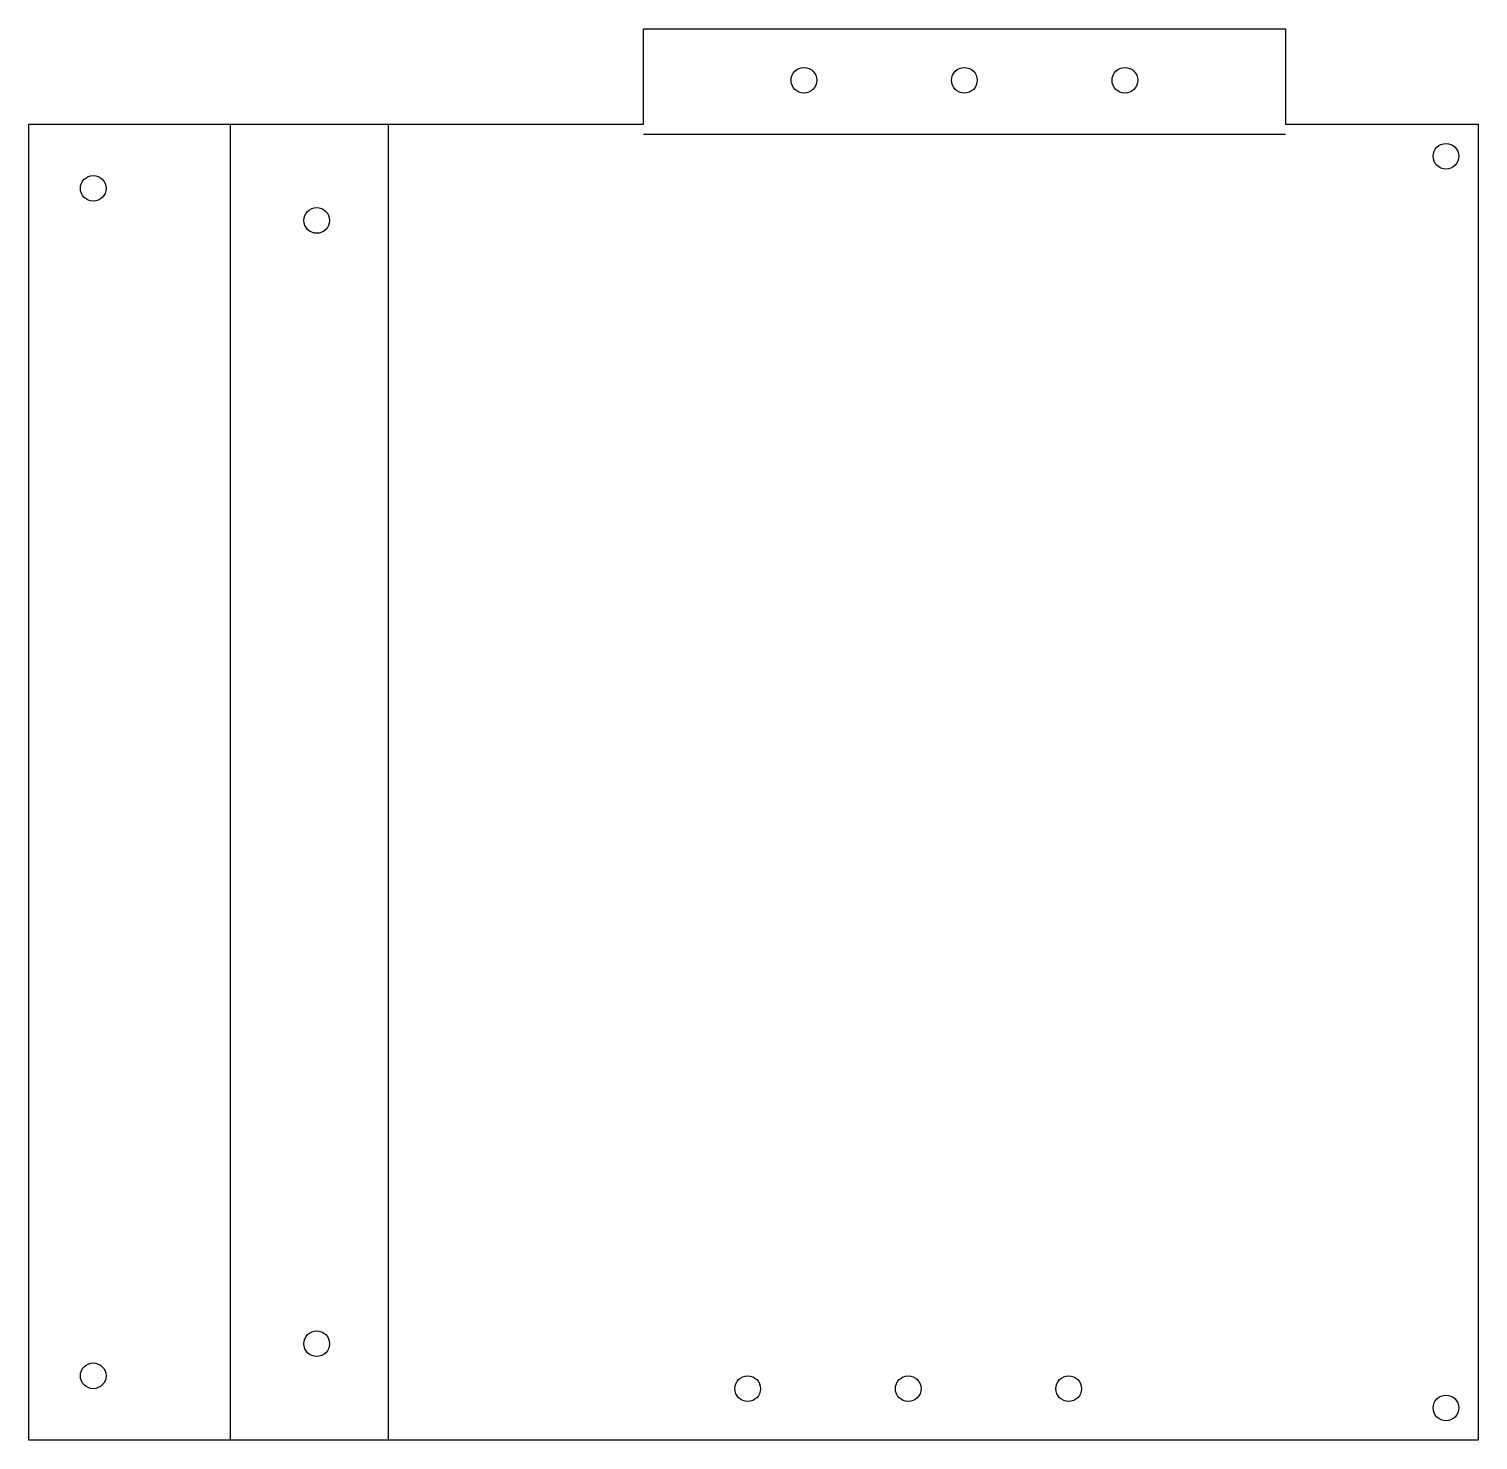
# Model space of a CAD drawing. Header units: millimetres. Extents: x 0 to 226, y 0 to 220.
import ezdxf

# ---------------------------------------------------------------- set-up
doc = ezdxf.new("R2010")
doc.units = ezdxf.units.MM
doc.header["$MEASUREMENT"] = 0
for name, color, linetype in [('Unfold_Sketch004', 7, 'CONTINUOUS'), ('Unfold_Sketch_Bends004', 7, 'CONTINUOUS'), ('Unfold_Sketch_Holes004', 7, 'CONTINUOUS')]:
    doc.layers.add(name, color=color, linetype=linetype)

msp = doc.modelspace()

# ---------------------------------------------------------------- linework, layer by layer
at = {"layer": 'Unfold_Sketch004'}
for p, q in [((95.7, 219.83), (195.7, 219.83)), ((95.7, 205), (95.7, 219.83)), ((195.7, 219.83), (195.7, 205)), ((0, 0), (0, 205)), ((0, 205), (30, 205)), ((30, 205), (32.83, 205)), ((32.83, 205), (55.03, 205)), ((55.03, 205), (56.95, 205)), ((56.95, 205), (95.7, 205)), ((195.7, 205), (225.7, 205)), ((225.7, 205), (225.7, 0)), ((30, 0), (0, 0)), ((32.83, 0), (30, 0)), ((55.03, 0), (32.83, 0)), ((56.95, 0), (55.03, 0)), ((225.7, 0), (56.95, 0))]:
    msp.add_line(p, q, dxfattribs=at)
at = {"layer": 'Unfold_Sketch_Bends004'}
for p, q in [((31.41, 0), (31.41, 205)), ((55.99, 0), (55.99, 205)), ((195.7, 203.41), (95.7, 203.41))]:
    msp.add_line(p, q, dxfattribs=at)
at = {"layer": 'Unfold_Sketch_Holes004'}
for centre in [(120.7, 211.83), (145.7, 211.83), (170.7, 211.83), (220.7, 200), (10, 195), (44.82, 190), (44.82, 15), (10, 10), (111.95, 8), (136.95, 8), (161.95, 8), (220.7, 5)]:
    msp.add_circle(centre, 2, dxfattribs=at)

doc.saveas('drawing.dxf')
